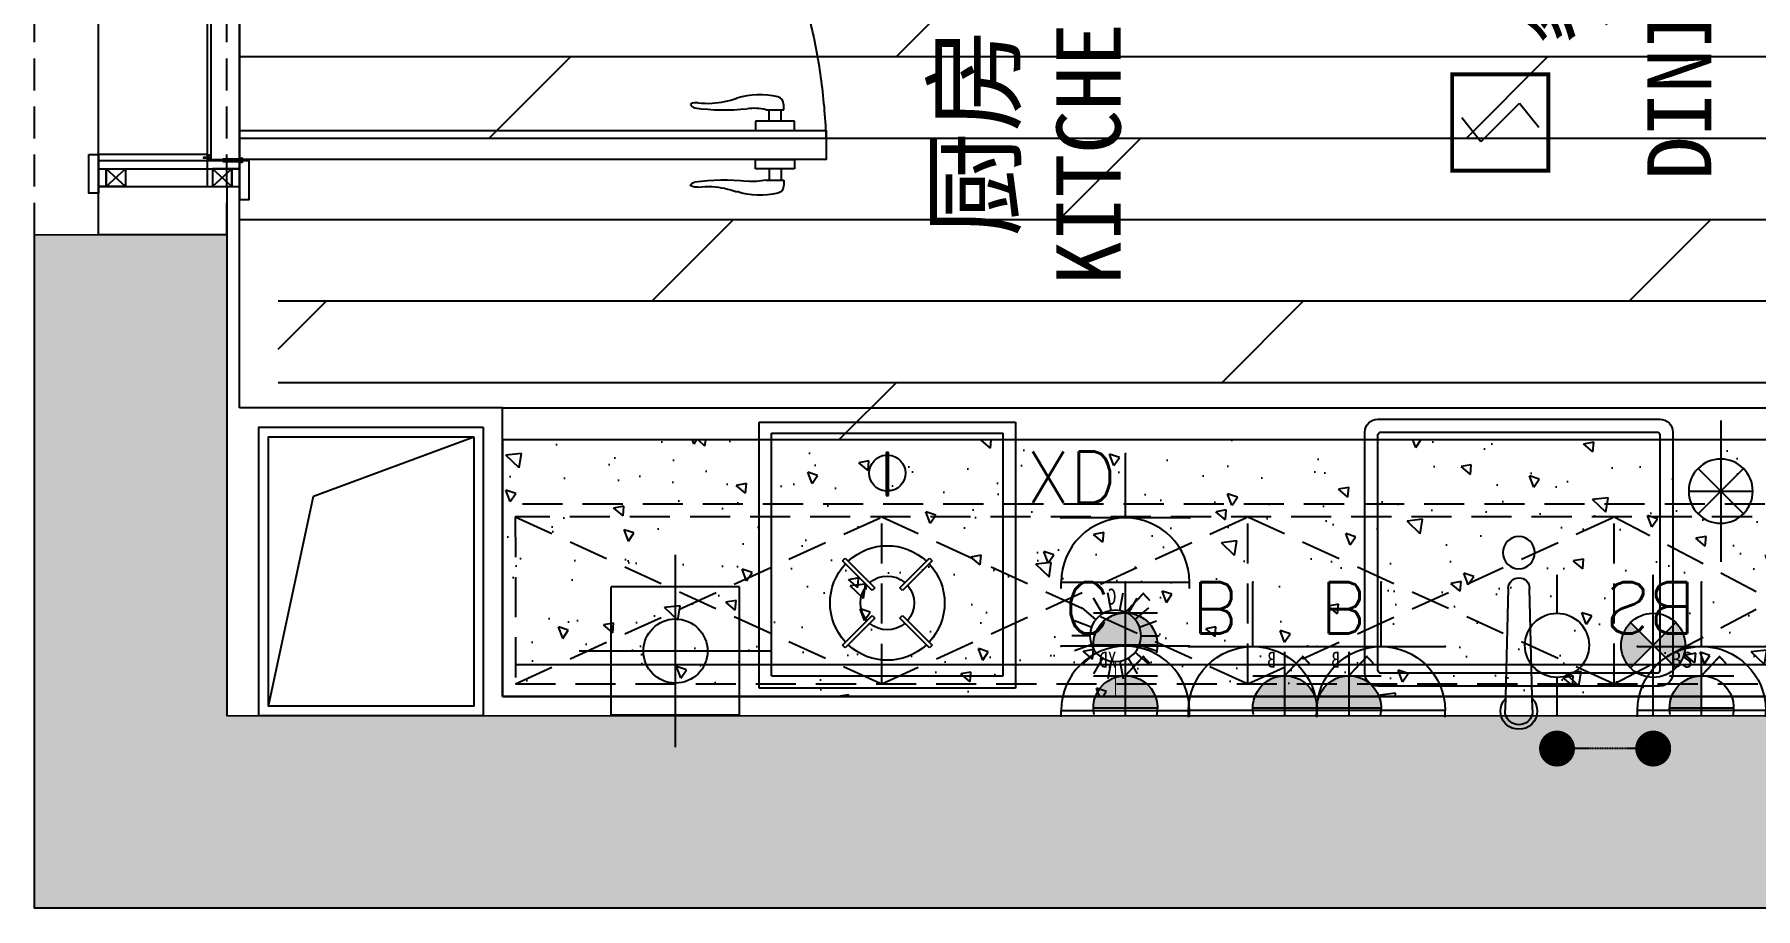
# Model space of a CAD drawing. Header units: millimetres. Extents: x -94739 to 67223, y -48947 to 34737.
# Drawn here: x -54804 to -52120, y -41049 to -39686 of the extents above; entities that cross this region are included whole.
import ezdxf
from ezdxf.enums import TextEntityAlignment as Align

# ---------------------------------------------------------------- set-up
doc = ezdxf.new("R2010")
doc.units = ezdxf.units.MM
for name, pattern in [('ACAD_ISO03W100', [30, 12, -18]), ('DASH', [0.35, 0.25, -0.1]), ('DOTE', [2.42, 2, -0.2, 0.02, -0.2]), ('HIDDEN', [0.375, 0.25, -0.125]), ('HIDDEN2', [0.1875, 0.125, -0.0625])]:
    doc.linetypes.add(name, pattern=pattern)
doc.layers.add('00', color=50, linetype='Continuous', lineweight=30)
for name, color, linetype in [('00-PD-给水管', 140, '直供给水管'), ('1.一次机电点位', 7, 'Continuous'), ('2.一次给排水', 7, 'Continuous'), ('BS-固定家具（不落地到顶）', 42, 'Continuous'), ('BS-墙', 160, 'Continuous'), ('BS-完成面', 12, 'Continuous'), ('BS-柱', 200, 'Continuous'), ('BS-梁', 12, 'Continuous'), ('BS-电井水井', 8, 'Continuous'), ('BS-门套', 60, 'Continuous'), ('DS-固定家具（不落地不到顶）', 31, 'Continuous'), ('EM-插座', 4, 'Continuous'), ('EM-给排水', 7, 'Continuous'), ('EQUIP-插座', 190, 'Continuous'), ('FC-常规填充', 250, 'Continuous'), ('FC-通用', 32, 'Continuous'), ('FF-门', 60, 'Continuous'), ('RC-喷淋', 1, 'Continuous'), ('RC-烟感', 1, 'Continuous'), ('RC-造型', 30, 'Continuous'), ('S_WSUP_COOL_PIPE（给水管）', 140, '直供给水管'), ('S_WSUP_HOT_PIPE（热水供水管）', 20, '热水供水管'), ('SH-文字', 50, 'Continuous'), ('W-F废水立管', 11, 'Continuous'), ('WALL', 255, 'Continuous'), ('梁虚', 4, 'DASH')]:
    doc.layers.add(name, color=color, linetype=linetype)
doc.layers.add('定位框', color=8, linetype='Continuous', plot=False)
doc.styles.add('_TEL_DIM', font='txt_g.shx', dxfattribs={"width": 0.8, "height": 3.5, "bigfont": 'hztxt_g.shx'})
doc.styles.add('hz', font='romans.shx', dxfattribs={"width": 0.8, "bigfont": 'hztxt1.shx'})
doc.styles.get("Standard").update_dxf_attribs({"font": ''})
doc.styles.add('SYC-S', font='', dxfattribs={"width": 0.8})
doc.styles.get('Standard').set_extended_font_data('SimSun')
doc.styles.get('SYC-S').set_extended_font_data('SimSun')
doc.linetypes.add('LED2', pattern='A,127,-50.8,["LED2",Standard,S=25.4,R=0,X=-25.4,Y=-12.7],-63.5', length=241.3)
doc.linetypes.add('热水供水管', pattern='A,1.95,-0.15,["R",hz,S=0.1,R=0,X=-0.08,Y=-0.05],-0.1', length=2.2)
doc.linetypes.add('直供给水管', pattern='A,1.95,-0.15,["J",hz,S=0.13,R=0,X=-0.08,Y=-0.06],-0.1', length=2.2)

# ---------------------------------------------------------------- blocks, each defined once
blk = doc.blocks.new('2~5cengzhurrrzi')
at = {"layer": 'BS-柱'}
blk.add_hatch(color=251, dxfattribs=at).paths.add_polyline_path([(353385, 156786), (353685, 156786), (353685.3, 160511.1), (354435.3, 160511.1), (354435, 160811), (353385, 160811)])
for points in [[(353685, 156786), (353385, 156786), (353385, 160811), (354435, 160811), (354435.3, 160511.1), (353685.3, 160511.1)], [(353384.6, 160411), (353384.6, 160411)]]:
    blk.add_lwpolyline(points, close=True, dxfattribs=at)
blk = doc.blocks.new('20220225.14202827')
at = {"layer": '梁虚', "color": 1, "linetype": 'HIDDEN2', "ltscale": 400}
for p, q in [((28425.6, 16100.1), (31001, 16100.1)), ((28425.6, 15800.1), (31001, 15800.1))]:
    blk.add_line(p, q, dxfattribs=at)
blk = doc.blocks.new('$equip$00001765')
for p, q in [((0, 0.55), (0, 1.05)), ((0.5, 0.55), (-0.5, 0.55)), ((-0.5, 0.05), (0.5, 0.05)), ((-0.5, 0), (-0.5, 0.05)), ((0.5, 0), (0.5, 0.05))]:
    blk.add_line(p, q)
blk.add_arc((0, 0.05), 0.5, 0, 180)
for p in [(0, 1.05), (-0.5, 0.55), (0.5, 0.55), (0, 0.05)]:
    blk.add_point(p)
at = {"color": 7, "style": '_TEL_DIM'}
blk.add_attdef('$TEXT$', text='', height=0.4, dxfattribs=at).set_placement((0.295, 0.837), align=Align.MIDDLE_CENTER)
at = {"color": 7, "style": '_TEL_DIM', "flags": 1}
blk.add_attdef('A', text='', height=0.00002, dxfattribs=at).set_placement((0, 0), align=Align.MIDDLE_CENTER)
blk = doc.blocks.new('海龙_08222659')
at = {"layer": 'EQUIP-插座'}
ref = blk.add_blockref('$equip$00001765', (-2735.9, 296.4), dxfattribs=dict(at, xscale=200, yscale=200, zscale=200, rotation=270))
ref.add_attrib('$TEXT$', 'XD', dxfattribs={"layer": '0', "color": 7, "height": 80, "rotation": 90, "style": '_TEL_DIM', "text_generation_flag": 2}).set_placement((-2562.2, 380.8), align=Align.MIDDLE_CENTER)
ref = blk.add_blockref('$equip$00001765', (-2935.9, 296.4), dxfattribs=dict(at, xscale=200, yscale=200, zscale=200, rotation=270))
ref.add_attrib('$TEXT$', 'C', dxfattribs={"layer": '0', "color": 7, "height": 80, "rotation": 90, "style": '_TEL_DIM', "text_generation_flag": 2}).set_placement((-2766.1, 355.7), align=Align.MIDDLE_CENTER)
ref = blk.add_blockref('$equip$00001765', (-2936.2, 97.8), dxfattribs=dict(at, xscale=-200, yscale=200, zscale=200, rotation=270))
ref.add_attrib('$TEXT$', 'B', dxfattribs={"layer": '0', "color": 7, "height": 80, "rotation": 90, "style": '_TEL_DIM', "text_generation_flag": 2}).set_placement((-2766, 157.1), align=Align.MIDDLE_CENTER)
ref = blk.add_blockref('$equip$00001765', (-2936.2, -102.2), dxfattribs=dict(at, xscale=-200, yscale=200, zscale=200, rotation=270))
ref.add_attrib('$TEXT$', 'B', dxfattribs={"layer": '0', "color": 7, "height": 80, "rotation": 90, "style": '_TEL_DIM', "text_generation_flag": 2}).set_placement((-2766, -42.9), align=Align.MIDDLE_CENTER)
ref = blk.add_blockref('$equip$00001765', (-2936.1, -602.2), dxfattribs=dict(at, xscale=-200, yscale=200, zscale=200, rotation=270))
ref.add_attrib('$TEXT$', 'BS', dxfattribs={"layer": '0', "color": 7, "height": 80, "rotation": 270, "style": '_TEL_DIM', "text_generation_flag": 2}).set_placement((-2765.9, -522.9), align=Align.MIDDLE_CENTER)
blk = doc.blocks.new('A$C6cfc6835')
at = {"color": 5, "linetype": 'ByBlock'}
blk.add_blockref('海龙_08222659', (2184.4, -1997.8), dxfattribs=at)
blk = doc.blocks.new('A$C160D6017')
at = {"color": 253, "linetype": 'DASH', "ltscale": 0.1}
blk.add_line((0, 75), (0, -75), dxfattribs=at)
at = {"layer": 'S_WSUP_COOL_PIPE（给水管）', "ltscale": 0.5, "const_width": 28}
blk.add_lwpolyline([(-14, -75, 1), (14, -75, 1)], format="xyb", close=True, dxfattribs=at)
at = {"layer": 'S_WSUP_HOT_PIPE（热水供水管）', "ltscale": 0.5, "const_width": 28}
blk.add_lwpolyline([(-14, 75, 1), (14, 75, 1)], format="xyb", close=True, dxfattribs=at)
blk = doc.blocks.new('海龙_08221801')
at = {"layer": '00-PD-给水管', "rotation": 180}
blk.add_blockref('A$C160D6017', (-2987.7, -462, 0), dxfattribs=at)
blk = doc.blocks.new('A$C95dd1331')
at = {"layer": '00', "color": 6, "ltscale": 0.5}
blk.add_blockref('海龙_08221801', (2186.7, -1987.5), dxfattribs=at)
blk = doc.blocks.new('立管100')
at = {"lineweight": 25}
blk.add_circle((0, 0), 50, dxfattribs=at)
at = {"layer": '定位框', "color": 252}
for p, q in [((0, -150), (0, 150)), ((-100, -100), (-100, 100)), ((-100, 100), (100, 100)), ((100, -100), (100, 100)), ((-150, 0), (150, 0)), ((-100, -100), (100, -100))]:
    blk.add_line(p, q, dxfattribs=at)
blk = doc.blocks.new('A$Cf5d18752')
at = {"layer": 'W-F废水立管'}
blk.add_blockref('立管100', (-649, -999.7), dxfattribs=at)
blk = doc.blocks.new('*U625')
at = {"linetype": 'ByBlock'}
h = blk.add_hatch(color=251, dxfattribs=at)
h.paths.add_polyline_path([(-1.1, 0), (50, 0, 0.412679), (0.3, 50), (-0.3, 50, 0.004019), (-1.1, 50)])
h.paths.add_polyline_path([(-1.1, 50, 0.407983), (-50, 0), (-1.1, 0)])
for p, q in [((0, -12.5), (0, 87.5)), ((50, 50), (-50, 50)), ((50, 0), (-50, 0))]:
    blk.add_line(p, q, dxfattribs=at)
at = {"linetype": 'ByBlock', "const_width": 2.86}
blk.add_lwpolyline([(0.3, 50), (-27.9, 80), (-38.2, 68.9)], dxfattribs=at)
at = {"linetype": 'ByBlock'}
blk.add_arc((0, 0), 50, 347.9685, 194.4805, dxfattribs=at)
at = {"color": 50, "insert": (13.9, 75), "char_height": 25, "attachment_point": 4, "style": 'SYC-S'}
blk.add_mtext_dynamic_manual_height_columns('XD', width=65.363, gutter_width=11.5, heights=[0], dxfattribs=at)
blk = doc.blocks.new('*U626')
at = {"linetype": 'ByBlock'}
h = blk.add_hatch(color=251, dxfattribs=at)
h.paths.add_polyline_path([(-1.1, 0), (50, 0, 0.412679), (0.3, 50), (-0.3, 50, 0.004019), (-1.1, 50)])
h.paths.add_polyline_path([(-1.1, 50, 0.407983), (-50, 0), (-1.1, 0)])
for p, q in [((0, -12.5), (0, 87.5)), ((50, 50), (-50, 50)), ((50, 0), (-50, 0))]:
    blk.add_line(p, q, dxfattribs=at)
at = {"linetype": 'ByBlock', "const_width": 2.86}
blk.add_lwpolyline([(0.3, 50), (-27.9, 80), (-38.2, 68.9)], dxfattribs=at)
at = {"linetype": 'ByBlock'}
blk.add_arc((0, 0), 50, 347.9685, 194.4805, dxfattribs=at)
at = {"color": 50, "insert": (13.9, 75), "char_height": 25, "attachment_point": 4, "style": 'SYC-S'}
blk.add_mtext_dynamic_manual_height_columns('C', width=65.363, gutter_width=11.5, heights=[0], dxfattribs=at)
blk = doc.blocks.new('*U615')
at = {"linetype": 'ByBlock'}
h = blk.add_hatch(color=251, dxfattribs=at)
h.paths.add_polyline_path([(-1.1, 0), (50, 0, 0.412679), (0.3, 50), (-0.3, 50, 0.004019), (-1.1, 50)])
h.paths.add_polyline_path([(-1.1, 50, 0.407983), (-50, 0), (-1.1, 0)])
for p, q in [((0, -12.5), (0, 87.5)), ((50, 50), (-50, 50)), ((50, 0), (-50, 0))]:
    blk.add_line(p, q, dxfattribs=at)
at = {"linetype": 'ByBlock', "const_width": 2.86}
blk.add_lwpolyline([(0.3, 50), (-27.9, 80), (-38.2, 68.9)], dxfattribs=at)
at = {"linetype": 'ByBlock'}
blk.add_arc((0, 0), 50, 347.9685, 194.4805, dxfattribs=at)
at = {"color": 50, "insert": (13.9, 75), "char_height": 25, "attachment_point": 4, "style": 'SYC-S'}
blk.add_mtext_dynamic_manual_height_columns('B', width=65.363, gutter_width=11.5, heights=[0], dxfattribs=at)
blk = doc.blocks.new('带开关防溅五孔插座')
at = {"linetype": 'ByBlock'}
blk.add_hatch(color=251, dxfattribs=at).paths.add_polyline_path([(50, 0), (-50, 0, -0.412679), (-0.3, 50), (0, 50), (0, 50, 0.414228), (-50, 0), (0, 0), (0, 50), (-0.3, 50, -0.41578)])
for p, q in [((0, -12.5), (0, 87.5)), ((50, 50), (-50, 50)), ((50, 0), (-50, 0))]:
    blk.add_line(p, q, dxfattribs=at)
at = {"linetype": 'ByBlock', "const_width": 2.86}
blk.add_lwpolyline([(0.3, 50), (-27.9, 80), (-38.2, 68.9)], dxfattribs=at)
at = {"linetype": 'ByBlock'}
blk.add_arc((0, 0), 50, 347.9685, 194.4805, dxfattribs=at)
at = {"color": 50, "style": 'SYC-S'}
blk.add_attdef('插座名称', text='', height=25, dxfattribs=at).set_placement((13.9, 75), align=Align.MIDDLE_LEFT)
blk = doc.blocks.new('1235wedfasdg')
at = {"color": 4, "linetype": 'ByBlock'}
for p, q in [((0, 1), (0, 2.2)), ((0, -2.2), (0, -1))]:
    blk.add_line(p, q, dxfattribs=at)
blk.add_circle((0, 0), 1, dxfattribs=at)
blk = doc.blocks.new('1235wefsadg')
at = {"linetype": 'ByBlock'}
h = blk.add_hatch(color=251, dxfattribs=at)
h.paths.add_polyline_path([(1, 0, 0.198912), (0.707, 0.707), (0, 0), (0.707, -0.707, 0.198912)])
h.paths.add_polyline_path([(-0.707, 0.707, 0.198912), (-1, 0, 0.198912), (-0.707, -0.707), (0, 0)])
at = {"color": 1, "linetype": 'ByBlock'}
for p, q in [((0, -2.2), (0, 2.2)), ((0.707, 0.707), (-0.707, -0.707)), ((-0.707, 0.707), (0.707, -0.707))]:
    blk.add_line(p, q, dxfattribs=at)
blk.add_circle((0, 0), 1, dxfattribs=at)
blk = doc.blocks.new('海龙_08227695')
at = {"layer": 'EM-给排水', "xscale": 50.00000002623226, "yscale": 50.00000002623226, "zscale": 50.00000002623226, "rotation": 270}
for name, p in [('1235wedfasdg', (0, 75)), ('1235wefsadg', (0, -75))]:
    blk.add_blockref(name, p, dxfattribs=at)
blk = doc.blocks.new('1254wegadfg')
at = {"color": 30, "linetype": 'ByBlock'}
for p, q in [((0, 1), (0, 2.2)), ((-0.707, -0.707), (0.707, 0.707)), ((-0.707, 0.707), (0.707, -0.707)), ((0, -1), (0, 1)), ((-1, 0), (1, 0)), ((0, -2.2), (0, -1))]:
    blk.add_line(p, q, dxfattribs=at)
blk.add_circle((0, 0), 1, dxfattribs=at)
blk = doc.blocks.new('$equip$00002649')
for p, q in [((-0.5, 0.5), (-0.5, -0.5)), ((0.5, 0.5), (-0.5, 0.5)), ((-0.2, 0.2), (0.05, 0.4)), ((0.5, -0.5), (0.5, 0.5)), ((0, 0), (-0.2, 0.2)), ((0, 0), (0.2, -0.2)), ((0.2, -0.2), (-0.05, -0.4)), ((-0.5, -0.5), (0.5, -0.5))]:
    blk.add_line(p, q)
at = {"const_width": 0.04}
blk.add_lwpolyline([(-0.5, 0.5), (0.5, 0.5), (0.5, -0.5), (-0.5, -0.5), (-0.5, 0.5), (0.5, 0.5)], dxfattribs=at)
for p in [(0, 0.5), (-0.5, 0), (0.5, 0), (0, -0.5)]:
    blk.add_point(p)
at = {"color": 7, "flags": 1}
for tag, height, p in [('A', 0.00002, (0, 0)), ('B', 0.4, (0.762, -0.208))]:
    blk.add_attdef(tag, text='', height=height, dxfattribs=at).set_placement(p, align=Align.MIDDLE_CENTER)
blk = doc.blocks.new('门套线02')
at = {"lineweight": -3}
blk.add_lwpolyline([(0, 15), (0, 0), (60, 0), (60, 15)], close=True, dxfattribs=at)
blk = doc.blocks.new('HL_Door_Hinge')
at = {"color": 0, "linetype": 'DOTE', "ltscale": 0.04}
for p, q in [((-4, 3), (4, 3)), ((0, -1), (0, 7))]:
    blk.add_line(p, q, dxfattribs=at)
at = {"color": 0, "linetype": 'DASH', "ltscale": 5}
for p, q in [((-2, -26), (-2, 0.8)), ((-0.5, -26), (-0.5, 0)), ((0.5, -26), (0.5, 0)), ((2, -26), (2, 0.8)), ((-0.5, -26), (-2, -26)), ((0.5, -26), (2, -26))]:
    blk.add_line(p, q, dxfattribs=at)
for radius in [3, 2]:
    blk.add_circle((0, 3), radius, dxfattribs=at)
blk = doc.blocks.new('HL_Door_Seal')
at = {"color": 0}
for p, q in [((5, 0), (-5, 0)), ((-1, 6), (-0.5, 6.5)), ((-1, 6), (-0.5, 6)), ((-1, 5.5), (-0.5, 6)), ((-1, 5.5), (-0.5, 5.5)), ((-1, 5), (-0.5, 5.5)), ((-1, 4.5), (-0.5, 5)), ((-1, 5), (-0.5, 5)), ((-1, 4.5), (-0.5, 4.5)), ((-1, 4), (-0.5, 4.5)), ((-1, 4), (-0.5, 4)), ((-1, 3.5), (-0.5, 4)), ((-1, 3.5), (-0.5, 3.5)), ((-1, 3), (-0.5, 3.5)), ((-1, 3), (-0.5, 3)), ((-1, 2.5), (-0.5, 3)), ((-1, 2.5), (-0.5, 2.5)), ((-1, 2), (-0.5, 2.5)), ((-1, 2), (-0.5, 2)), ((-1, 1.5), (-0.5, 2)), ((-1, 1.5), (-0.5, 1.5)), ((-1, 1), (-0.5, 1.5)), ((-1, 1), (-0.5, 1)), ((-1, 0.5), (-0.5, 1)), ((-1, 0.5), (-0.5, 0.5)), ((-1, 0), (-0.5, 0.5)), ((-0.5, 6.5), (0.5, 6.5)), ((1, 6), (0.5, 6.5)), ((1, 6), (0.5, 6)), ((1, 5.5), (0.5, 6)), ((1, 5.5), (0.5, 5.5)), ((1, 5), (0.5, 5.5)), ((1, 5), (0.5, 5)), ((1, 4.5), (0.5, 5)), ((1, 4.5), (0.5, 4.5)), ((1, 4), (0.5, 4.5)), ((1, 4), (0.5, 4)), ((1, 3.5), (0.5, 4)), ((1, 3.5), (0.5, 3.5)), ((1, 3), (0.5, 3.5)), ((1, 3), (0.5, 3)), ((1, 2.5), (0.5, 3)), ((1, 2.5), (0.5, 2.5)), ((1, 2), (0.5, 2.5)), ((1, 2), (0.5, 2)), ((1, 1.5), (0.5, 2)), ((1, 1.5), (0.5, 1.5)), ((1, 1), (0.5, 1.5)), ((1, 1), (0.5, 1)), ((1, 0.5), (0.5, 1)), ((1, 0.5), (0.5, 0.5)), ((1, 0), (0.5, 0.5))]:
    blk.add_line(p, q, dxfattribs=at)
blk.add_lwpolyline([(-3.9, -1, 0.774597), (3.9, -1)], format="xyb", close=True, dxfattribs=at)
blk.add_arc((0, 0), 5, 180, 0.0005, dxfattribs=at)
blk = doc.blocks.new('门把手02')
at = {"color": 250}
for p, q in [((-13.5, 32.2), (-13.5, 40.9)), ((12.9, 32.2), (-13.5, 32.2)), ((-9.4, 14.6), (-9.4, 32.2)), ((9.4, 14.6), (9.4, 32.2)), ((-30.4, 14.6), (-15.2, 14.6)), ((-30.4, 0), (-30.4, 14.6)), ((30.4, 0), (-30.4, 0)), ((-15.2, 14.6), (19.6, 14.6)), ((-15.2, 14.6), (19.6, 14.6)), ((19.6, 14.6), (30.4, 14.6)), ((30.4, 14.6), (30.4, 0))]:
    blk.add_line(p, q, dxfattribs=at)
at = {"color": 250, "extrusion": (0, 0, -1)}
for centre, major_axis, start_param, end_param in [((23.4, -64.1), (-0.1, 120), -0.233047, 0.306451), ((-1.3, 40.9), (-8.59, 8.59), 5.497787, 6.813202), ((12.9, 37.2), (3.58, 3.58), 2.124304, 2.356194), ((33.8, -51.4), (0, 86), -0.231441, 0.114669), ((79.3, 368.4), (-0.1, 336.3), 3.005111, 3.247916), ((107.8, 189.2), (1.8, 147), 3.194781, 3.464277), ((105.2, 172), (-91.7, 91.7), 3.813778, 3.981187), ((122.5, 24), (-13.7, 13.7), 0.647464, 1.248663), ((124, 43.6), (5.92, 5.92), 1.238085, 2.228964), ((130.6, 40.4), (-0.729, 0.729), 1.325662, 2.819982)]:
    blk.add_ellipse(centre, major_axis=major_axis, ratio=1, start_param=start_param, end_param=end_param, dxfattribs=at)
blk = doc.blocks.new('hld_1_920.001_220_门把手02_门套线02_45_0_0_3_40_0_1_1')
at = {"layer": 'BS-门套', "color": 250}
for p, q in [((-0.472, 0.098), (-0.5, 0.068)), ((-0.472, 0.068), (-0.5, 0.098)), ((0.472, 0.098), (0.5, 0.068)), ((0.472, 0.068), (0.5, 0.098)), ((-0.5, -0.068), (-0.472, -0.098)), ((-0.5, -0.098), (-0.472, -0.068)), ((0.5, -0.068), (0.472, -0.098)), ((0.5, -0.098), (0.472, -0.068))]:
    blk.add_line(p, q, dxfattribs=at)
for points in [[(-0.5, 0.11), (-0.472, 0.11), (-0.472, 0.098), (-0.5, 0.098)], [(-0.472, 0.11), (-0.46, 0.11), (-0.46, -0.11), (-0.472, -0.11)], [(0.472, 0.11), (0.46, 0.11), (0.46, -0.11), (0.472, -0.11)], [(0.5, 0.11), (0.472, 0.11), (0.472, 0.098), (0.5, 0.098)], [(-0.472, 0.098), (-0.472, 0.068), (-0.5, 0.068), (-0.5, 0.098)], [(0.472, 0.098), (0.472, 0.068), (0.5, 0.068), (0.5, 0.098)], [(-0.5, -0.068), (-0.5, -0.098), (-0.472, -0.098), (-0.472, -0.068)], [(0.5, -0.068), (0.5, -0.098), (0.472, -0.098), (0.472, -0.068)], [(-0.5, -0.11), (-0.472, -0.11), (-0.472, -0.098), (-0.5, -0.098)], [(0.5, -0.11), (0.472, -0.11), (0.472, -0.098), (0.5, -0.098)]]:
    blk.add_lwpolyline(points, close=True, dxfattribs=at)
at = {"layer": 'BS-门套'}
for points in [[(-0.5, 0.11), (-0.46, 0.11), (-0.46, 0.06), (-0.45, 0.06), (-0.45, -0.11), (-0.5, -0.11)], [(0.5, 0.11), (0.46, 0.11), (0.46, 0.06), (0.45, 0.06), (0.45, -0.11), (0.5, -0.11)]]:
    blk.add_lwpolyline(points, close=True, dxfattribs=at)
at = {"layer": 'FC-常规填充'}
for p, q in [((-0.5, 0.06), (0.5, 0.06)), ((-0.5, -0.11), (0.5, -0.11))]:
    blk.add_line(p, q, dxfattribs=at)
at = {"layer": 'FF-门'}
blk.add_lwpolyline([(-0.4575, 0.11), (-0.4125, 0.11), (-0.4125, 1.025), (-0.4575, 1.025)], close=True, dxfattribs=at)
at = {"layer": 'FF-门', "color": 250, "linetype": 'ACAD_ISO03W100', "ltscale": 1.666667}
blk.add_lwpolyline([(-0.4575, 0.11), (0.4575, 0.11), (0.4575, 0.065), (-0.4575, 0.065)], close=True, dxfattribs=at)
at = {"layer": 'FF-门', "color": 8, "linetype": 'HIDDEN', "ltscale": 320}
blk.add_arc((-0.4575, 0.11), 0.915, 0, 89.9999, dxfattribs=at)
at = {"layer": 'BS-门套', "yscale": 0.000999999439295, "zscale": 0.000999999439295}
for p, xscale in [((-0.46, 0.11), -0.000999999439295), ((0.46, 0.11), 0.000999999439295)]:
    blk.add_blockref('门套线02', p, dxfattribs=dict(at, xscale=xscale))
at = {"layer": 'BS-门套', "yscale": 0.000999999439295, "zscale": 0.000999999439295, "rotation": 180}
for p, xscale in [((-0.45, -0.11), 0.000999999439295), ((0.45, -0.11), -0.000999999439295)]:
    blk.add_blockref('门套线02', p, dxfattribs=dict(at, xscale=xscale))
at = {"layer": 'FF-门', "color": 250, "yscale": 0.000999999439295, "zscale": 0.000999999439295}
for name, p, xscale, rotation in [('门把手02', (-0.4575, 0.945), -0.000999999439295, 89.99992398025215), ('门把手02', (-0.4125, 0.945), 0.000999999439295, 269.9997719407564), ('HL_Door_Seal', (-0.455, 0.06), 0.000999999439295, 179.9998479605043), ('门把手02', (0.38, 0.065), 0.000999999439295, 180), ('HL_Door_Seal', (0.455, 0.06), -0.000999999439295, 180)]:
    blk.add_blockref(name, p, dxfattribs=dict(at, xscale=xscale, rotation=rotation))
for name, p, xscale in [('门把手02', (0.38, 0.11), -0.000999999439295), ('HL_Door_Hinge', (-0.4588, 0.11), 0.000999999439295)]:
    blk.add_blockref(name, p, dxfattribs=dict(at, xscale=xscale))
blk = doc.blocks.new('海龙_08176335')
at = {"layer": 'DS-固定家具（不落地不到顶）'}
for p, q in [((-207.5, 200), (-207.5, -200)), ((207.5, 200), (-207.5, 200)), ((207.5, -200), (207.5, 200)), ((-207.5, -200), (207.5, -200))]:
    blk.add_line(p, q, dxfattribs=at)
at = {"layer": 'DS-固定家具（不落地不到顶）', "color": 250}
for p, q in [((-188, -180.6), (-188, 180.6)), ((-188, 180.6), (190.1, 180.6)), ((190.1, -180.6), (190.1, 180.6)), ((-140.1, 69.9), (-144.5, 65.6)), ((-144.5, 65.6), (-98.2, 19.3)), ((-93.9, 23.7), (-140.1, 69.9)), ((-9, 69.9), (-55.2, 23.7)), ((-50.8, 19.3), (-4.6, 65.6)), ((-4.6, 65.6), (-9, 69.9)), ((-98.2, 19.3), (-93.9, 23.7)), ((-55.2, 23.7), (-50.8, 19.3)), ((92.9, 1.9), (160.6, 1.9)), ((92.9, -1.9), (92.9, 1.9)), ((160.6, -1.9), (160.6, 1.9)), ((-98.2, -19.3), (-144.5, -65.6)), ((-140.1, -69.9), (-93.9, -23.7)), ((-93.9, -23.7), (-98.2, -19.3)), ((-50.8, -19.3), (-55.2, -23.7)), ((-55.2, -23.7), (-9, -69.9)), ((-4.6, -65.6), (-50.8, -19.3)), ((160.6, -1.9), (92.9, -1.9)), ((-144.5, -65.6), (-140.1, -69.9)), ((-9, -69.9), (-4.6, -65.6)), ((-188, -180.6), (190.1, -180.6))]:
    blk.add_line(p, q, dxfattribs=at)
for centre, radius, start, end in [((-74.5, 0), 89.3, 46.986, 133.014), ((-74.5, 0), 89.3, 136.986, 223.014), ((-74.5, 0), 89.3, 316.986, 43.014), ((-74.5, 0), 42, 139.2288, 220.7712), ((-74.5, 0), 42, 49.2288, 130.7712), ((-74.5, 0), 42, 319.2288, 40.7712), ((127.9, 0), 28.2, 3.894, 176.106), ((127.9, 0), 28.2, 183.894, 356.106), ((-74.5, 0), 42, 229.2288, 310.7712), ((-74.5, 0), 89.3, 226.986, 313.014)]:
    blk.add_arc(centre, radius, start, end, dxfattribs=at)
blk = doc.blocks.new('海龙_08176005')
at = {"ltscale": 200}
for p, q in [((-174.3, 220), (-174.3, -220)), ((221.7, 240), (-154.3, 240)), ((241.7, -220), (241.7, 220)), ((-154.3, -240), (221.7, -240))]:
    blk.add_line(p, q, dxfattribs=at)
at = {"color": 250, "ltscale": 200}
for p, q in [((-154.3, 215), (-154.3, -215)), ((216.7, 220), (-149.3, 220)), ((221.7, -215), (221.7, 215)), ((-211.1, 21.4), (-22.1, 16.6)), ((-22.1, -16.7), (-211.1, -21.4)), ((-149.3, -220), (216.7, -220))]:
    blk.add_line(p, q, dxfattribs=at)
blk.add_circle((33.7, 0), 25, dxfattribs=at)
at = {"ltscale": 200}
for centre, start, end in [((-154.3, 220), 90, 180), ((221.7, 220), 0, 90), ((-154.3, -220), 180, 270), ((221.7, -220), 270, 0)]:
    blk.add_arc(centre, 20, start, end, dxfattribs=at)
at = {"color": 250, "ltscale": 200}
for centre, radius, start, end in [((-149.3, 215), 5, 90, 180), ((216.7, 215), 5, 0, 90), ((-213.1, 0), 28.6, 45.9346, 314.0654), ((-213.1, 0), 21.5, 84.7571, 275.2429), ((-22.1, 0), 16.6, 270, 90), ((-149.3, -215), 5, 180, 270), ((216.7, -215), 5, 270, 0)]:
    blk.add_arc(centre, radius, start, end, dxfattribs=at)
blk = doc.blocks.new('1325rfgasdg')
at = {"layer": 'SH-文字', "linetype": 'ByBlock', "style": 'SYC-S'}
for tag, height, p in [('名称', 120, (0, 90)), ('空间英文', 100, (0, -90))]:
    blk.add_attdef(tag, text='', height=height, dxfattribs=at).set_placement(p, align=Align.MIDDLE)
blk = doc.blocks.new('125wefgasdgfg')
at = {"color": 8, "linetype": 'ByBlock'}
for p, q in [((2.53, 1.179), (2.23, 2.004)), ((2.959, 1.255), (2.959, 2.133)), ((3.388, 1.179), (3.689, 2.004)), ((1.873, 0.627), (1.112, 1.066)), ((2.153, 0.961), (1.588, 1.634)), ((3.766, 0.961), (4.33, 1.634)), ((4.046, 0.627), (4.806, 1.066)), ((1.724, 0.218), (0.859, 0.37)), ((4.195, 0.218), (5.06, 0.37)), ((1.724, -0.218), (0.859, -0.37)), ((1.873, -0.627), (1.112, -1.066)), ((4.046, -0.627), (4.806, -1.066)), ((4.195, -0.218), (5.06, -0.37)), ((2.153, -0.961), (1.588, -1.634)), ((2.53, -1.179), (2.23, -2.004)), ((2.959, -1.255), (2.959, -2.133)), ((3.388, -1.179), (3.689, -2.004)), ((3.766, -0.961), (4.33, -1.634))]:
    blk.add_line(p, q, dxfattribs=at)
at = {"color": 2, "linetype": 'ByBlock', "const_width": 0.0569}
for points in [[(0, -2.079), (0, 2.079)], [(2.959, -1.255), (2.836, -1.248), (2.721, -1.232), (2.611, -1.205), (2.543, -1.184), (2.433, -1.139), (2.376, -1.111), (2.32, -1.08), (2.25, -1.035), (2.193, -0.993), (2.093, -0.908), (2.057, -0.872), (1.96, -0.758), (1.93, -0.717), (1.839, -0.564), (1.804, -0.49), (1.756, -0.356), (1.721, -0.205), (1.706, -0.065), (1.709, 0.102), (1.729, 0.245), (1.76, 0.368), (1.826, 0.538), (1.869, 0.621), (1.965, 0.766), (2.048, 0.863), (2.164, 0.971), (2.329, 1.085), (2.523, 1.176), (2.775, 1.241), (2.959, 1.255), (3.181, 1.235), (3.374, 1.184), (3.537, 1.113), (3.649, 1.048), (3.759, 0.966), (3.846, 0.888), (3.906, 0.823), (4.004, 0.694), (4.053, 0.614), (4.124, 0.466), (4.187, 0.258), (4.211, 0.089), (4.213, -0.052), (4.196, -0.211), (4.168, -0.336), (4.105, -0.511), (4.04, -0.637), (3.938, -0.785), (3.807, -0.925), (3.707, -1.007), (3.575, -1.093), (3.449, -1.155), (3.304, -1.206), (3.132, -1.242), (2.959, -1.255), (2.959, -1.255)], [(1.706, 0), (0, 0)]]:
    blk.add_lwpolyline(points, dxfattribs=at)
at = {"color": 250, "linetype": 'ByBlock'}
blk.add_circle((2.959, 0), 1.252, dxfattribs=at)
blk = doc.blocks.new('fegfer')
at = {"layer": 'FC-通用'}
h = blk.add_hatch(dxfattribs=at)
h.set_pattern_fill('DOLMIT', color=250, scale=20, angle=270)
h.set_pattern_definition([(270, (-84425.09, -33915.95), (127, -2e-14), []), (315, (-84425.1, -33915.95), (254, 254), [179.605, -359.21])])
h.paths.add_polyline_path([(-80855.1, -33855.9), (-82215.1, -33855.9), (-82905.1, -33855.9), (-83060.1, -33855.9), (-83060.1, -33870.9), (-83120.1, -33870.9), (-83120.1, -33855.9), (-84040.1, -33855.9), (-84040.1, -33870.9), (-84100.1, -33870.9), (-84100.1, -33855.9), (-84135.1, -33855.9), (-84135.1, -33916), (-84425.1, -33916), (-84425.1, -34265.9), (-84475, -34265.9), (-84475, -37215.8), (-84275.2, -37215.8), (-81050.1, -37215.8), (-81050.1, -35365.9), (-80940.1, -35365.9), (-80940.1, -35350.9), (-80880.1, -35350.9), (-80880.1, -35365.9), (-80280.1, -35365.9), (-80280.1, -35350.9), (-80220.1, -35350.9), (-80220.1, -35365.9), (-80200.1, -35365.9), (-80200.1, -35335.9), (-80200.1, -33885.9), (-80200.1, -33855.9)])
h.paths.add_polyline_path([(-84475, -37215.8), (-84475, -36515.8), (-84884.9, -36515.8), (-84884.9, -37215.8)])
at = {"layer": 'FC-通用', "ltscale": 5}
h = blk.add_hatch(dxfattribs=at)
h.set_pattern_fill('AR-CONC', color=250)
h.set_pattern_definition([(50, (-113263.93, -1209.37), (182.18467, -15.9391), [19.05, -209.55]), (355, (-113263.93, -1209.37), (-35.2434, 191.05685), [15.24, -167.6406]), (100.45144, (-113248.75, -1210.7), (146.94125, 175.11775), [16.19, -178.09024]), (46.1842, (-113263.93, -1158.57), (271.079, -42.0423), [28.575, -314.325]), (96.63556, (-113241.34, -1162.08), (237.4041, 247.4261), [24.285, -267.1356]), (351.18415, (-113263.93, -1158.57), (237.4041, 247.4261), [22.86, -251.4597]), (21, (-113238.53, -1171.27), (151.6144, -102.2652), [19.05, -209.55]), (326, (-113238.53, -1171.27), (61.802, 184.188), [15.24, -167.64]), (71.45144, (-113225.9, -1179.8), (213.4164, 81.9228), [16.19, -178.08994]), (37.5, (-113263.934, -1209.375), (3.0886, 84.55504), [0, -165.608, 0, -170.18, 0, -168.275]), (7.5, (-113263.93, -1209.37), (66.81966, 100.18057), [0, -97.028, 0, -161.798, 0, -64.135]), (327.5, (-113320.576, -1209.375), (135.5906, -5.72874), [0, -63.5, 0, -198.12, 0, -262.89]), (317.5, (-113345.98, -1209.37), (148.12918, 25.4265), [0, -82.55, 0, -131.572, 0, -186.69])])
h.paths.add_polyline_path([(-84475, -34265.9), (-84875.1, -34265.9), (-84874.9, -36415.8), (-84475, -36415.8)])
at = {"layer": 'BS-固定家具（不落地到顶）', "color": 251, "linetype": 'HIDDEN2', "ltscale": 500}
for p, q in [((-84595.1, -34285.9), (-84855.1, -34857.2)), ((-84855.1, -34286), (-84595.1, -34857.2)), ((-84855.1, -34857.2), (-84595.1, -34857.2)), ((-84855.1, -34857.2), (-84595, -35428.4)), ((-84595.1, -34857.2), (-84855, -35428.4)), ((-84855, -35428.4), (-84595, -35428.4)), ((-84855, -35428.4), (-84595, -35999.7)), ((-84595, -35428.4), (-84855, -35999.7)), ((-84855, -35999.7), (-84595, -35999.7)), ((-84855, -35999.7), (-84595, -36495.8)), ((-84595, -35999.7), (-84855, -36495.8))]:
    blk.add_line(p, q, dxfattribs=at)
at = {"layer": 'BS-固定家具（不落地到顶）', "linetype": 'HIDDEN2', "ltscale": 500}
blk.add_lwpolyline([(-84875.1, -34266), (-84875, -36515.8), (-84575, -36515.8), (-84575.1, -34265.9)], close=True, dxfattribs=at)
at = {"layer": 'BS-固定家具（不落地到顶）', "color": 251, "linetype": 'HIDDEN2', "ltscale": 500}
blk.add_lwpolyline([(-84855.1, -34286), (-84855, -36495.8), (-84595, -36495.8), (-84595.1, -34285.9)], close=True, dxfattribs=at)
at = {"layer": 'BS-墙'}
blk.add_line((-84080.1, -33835.9), (-84155.1, -33835.9), dxfattribs=at)
blk.add_lwpolyline([(-84155.1, -33635.9), (-84080.1, -33635.9), (-84080.1, -33835.9), (-84155.1, -33835.9)], close=True, dxfattribs=at)
at = {"layer": 'BS-完成面'}
for p, q in [((-84425.1, -34266), (-84425.1, -33855.9)), ((-84425.1, -33855.9), (-84080.1, -33855.9)), ((-84875.1, -34266), (-84425.1, -34266))]:
    blk.add_line(p, q, dxfattribs=at)
blk.add_lwpolyline([(-84875.1, -34266), (-84874.9, -36515.8), (-84884.9, -36515.8), (-84884.9, -37215.8), (-81050.1, -37215.8)], dxfattribs=at)
at = {"layer": 'BS-电井水井'}
for points in [[(-84455.1, -34236), (-84905.1, -34236), (-84905.1, -33886), (-84455.1, -33886)], [(-84470.1, -34221), (-84890.1, -34221), (-84890.1, -33901), (-84470.1, -33901)]]:
    blk.add_lwpolyline(points, close=True, dxfattribs=at)
blk.add_lwpolyline([(-84890.1, -33901), (-84562.6, -33971.4), (-84470.1, -34221)], dxfattribs=at)
at = {"layer": 'BS-门套', "color": 250}
blk.add_line((-83120.1, -33855.9), (-84040.1, -33855.9), dxfattribs=at)
at = {"layer": 'DS-固定家具（不落地不到顶）'}
blk.add_lwpolyline([(-84875.1, -34266), (-84425, -34266), (-84425, -36515.8), (-84875.1, -36515.8)], close=True, dxfattribs=at)
at = {"layer": 'FC-通用', "linetype": 'ACAD_ISO03W100', "ltscale": 3.125}
blk.add_line((-84425.1, -34265.9), (-84425.1, -36515.8), dxfattribs=at)
at = {"layer": 'FC-通用', "color": 136, "ltscale": 3.125}
blk.add_lwpolyline([(-84875.1, -34365.9), (-84874.9, -36415.8), (-84475, -36415.8), (-84475, -34265.9), (-84875.1, -34265.9)], dxfattribs=at)
at = {"layer": 'RC-造型', "color": 50, "linetype": 'LED2'}
blk.add_line((-84825.1, -34285.9), (-84825.1, -36490.9), dxfattribs=at)
at = {"layer": 'WALL'}
blk.add_line((-84080.1, -33635.9), (-84080.1, -33835.9), dxfattribs=at)
blk.add_line((-84080.1, -33635.9), (-84080.1, -33835.9), dxfattribs=at)
blk.add_line((-84080.1, -33635.9), (-84080.1, -33835.9), dxfattribs=at)
at = {"xscale": -1, "rotation": 180}
blk.add_blockref('海龙_08176335', (-84654.6, -34866), dxfattribs=at)
at = {"layer": '1.一次机电点位'}
blk.add_blockref('A$C6cfc6835', (-84155.1, -33535.9), dxfattribs=at)
at = {"layer": '2.一次给排水'}
for name in ['A$Cf5d18752', 'A$C95dd1331']:
    blk.add_blockref(name, (-84155.1, -33535.9), dxfattribs=at)
at = {"layer": 'BS-固定家具（不落地到顶）'}
blk.add_blockref('海龙_08227695', (-84795.1, -35985.4), dxfattribs=at)
at = {"layer": 'BS-柱', "color": 6}
blk.add_blockref('2~5cengzhurrrzi', (-438590.1, -194346.9), dxfattribs=at)
at = {"layer": 'BS-梁'}
blk.add_blockref('20220225.14202827', (-112580.7, -49636), dxfattribs=at)
at = {"layer": 'BS-门套', "xscale": -1000.000560705085, "yscale": 1000.000560705085, "zscale": 1000.000560705085, "rotation": 179.9996959210021}
blk.add_blockref('hld_1_920.001_220_门把手02_门套线02_45_0_0_3_40_0_1_1', (-83580.1, -33745.9), dxfattribs=at)
at = {"layer": 'DS-固定家具（不落地不到顶）', "xscale": -1, "rotation": 180}
blk.add_blockref('海龙_08176005', (-84684.4, -35850.9), dxfattribs=at)
at = {"layer": 'EM-插座', "xscale": -1, "rotation": 270}
for name, p in [('*U625', (-84892.6, -35237.3)), ('*U626', (-84794.4, -35237.3)), ('*U615', (-84892.6, -35486)), ('*U615', (-84892.6, -35586))]:
    blk.add_blockref(name, p, dxfattribs=at)
at = {"layer": 'EM-插座'}
ref = blk.add_blockref('带开关防溅五孔插座', (-84892.6, -36135.9), dxfattribs=dict(at, xscale=-1, rotation=270))
ref.add_attrib('插座名称', 'BS', dxfattribs={"layer": '0', "color": 50, "height": 25, "rotation": 270, "style": 'SYC-S'}).set_placement((-84817.6, -36087.8), align=Align.MIDDLE_LEFT)
at = {"layer": 'EM-给排水', "xscale": -50.00000002607703, "yscale": 50.00000002607703, "zscale": 50.00000002607703, "rotation": 90}
blk.add_blockref('1254wegadfg', (-84554.8, -36165.7), dxfattribs=at)
at = {"layer": 'RC-喷淋', "xscale": -31.93520784242825, "yscale": 31.93520784242825, "zscale": 31.93520784242825, "rotation": 180}
blk.add_blockref('125wefgasdgfg', (-84875, -35221.8), dxfattribs=at)
at = {"layer": 'RC-烟感', "color": 16, "linetype": 'ByBlock', "xscale": 150.0000000000954, "yscale": 150.0000000000954, "zscale": 150.0000000000954, "rotation": 180}
blk.add_blockref('$equip$00002649', (-83980.1, -35821.8), dxfattribs=at)
at = {"layer": 'SH-文字'}
ref = blk.add_blockref('1325rfgasdg', (-83995, -35089.8), dxfattribs=dict(at, xscale=-1))
ref.add_attrib('空间英文', 'KITCHEN', dxfattribs={"linetype": 'ByBlock', "height": 100, "style": 'SYC-S'}).set_placement((-83995, -35179.8), align=Align.MIDDLE)
ref.add_attrib('名称', '厨房', dxfattribs={"linetype": 'ByBlock', "height": 120, "style": 'SYC-S'}).set_placement((-83995, -34999.8), align=Align.MIDDLE)
ref = blk.add_blockref('1325rfgasdg', (-83695.7, -36011), dxfattribs=dict(at, xscale=-1))
ref.add_attrib('空间英文', 'DINING ROOM', dxfattribs={"linetype": 'ByBlock', "height": 100, "style": 'SYC-S'}).set_placement((-83695.7, -36101), align=Align.MIDDLE)
ref.add_attrib('名称', '餐厅', dxfattribs={"linetype": 'ByBlock', "height": 120, "style": 'SYC-S'}).set_placement((-83695.7, -35921), align=Align.MIDDLE)

msp = doc.modelspace()

# ---------------------------------------------------------------- block references
at = {"rotation": 90}
msp.add_blockref('fegfer', (-88340.1, 44156.4), dxfattribs=at)

doc.saveas('drawing.dxf')
